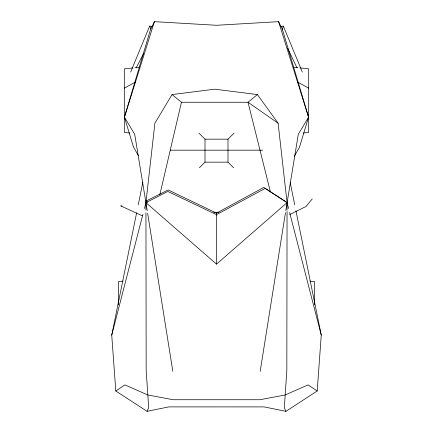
<?xml version="1.0" encoding="UTF-8"?>
<svg xmlns="http://www.w3.org/2000/svg" width="433" height="433" viewBox="0 0 433 433"><rect width="100%" height="100%" fill="white"/><g stroke="black" fill="none" stroke-linecap="round" stroke-linejoin="round"><path stroke-width="0.65" d="M287.057 211.439L286.83 370.35L284.324 407.68L285.926 411.35L317.2 390.961L321.264 335.099L295.95 210.784M287.057 210.086L287.068 202.644L278.116 123.226L257.402 94.578L214.719 89.182L172.042 94.578L154.884 123.226L145.932 202.644L145.943 210.086M216.44 215.147L216.5 213.139L263.805 187.392L285.71 201.632M260.173 371.368L285.477 212.652M285.796 210.649L298.299 134.268L308.577 117.202L282.343 29.217L278.576 21.65L216.5 25.287L154.424 21.65L150.657 29.043L124.423 117.202L133.516 147.09L138.436 155.75M285.926 411.35L264.152 406.901L168.848 406.89L147.074 411.323L115.8 390.988L111.736 335.099L136.633 212.765M138.251 204.831L142.825 182.347M159.853 194.623L181.443 102.264L172.042 94.578M111.736 335.099L142.895 214.389M144.416 208.517L145.932 202.644L134.701 134.268L124.423 117.202L154.424 21.65M282.267 29.92L283.328 26.077L280.681 26.521M130.652 72.089L149.672 26.077L152.319 26.521M147.074 411.323L148.676 407.653L146.17 370.35L145.943 212.787M136.141 67.9L143.626 53.546M294.229 156.4L299.484 147.204L308.577 117.202L278.576 21.65M312.247 198.958L305.969 206.509L289.737 214.541M199.402 167.755L205.004 162.153L205.004 139.161L198.931 133.088M205.004 139.161L227.996 139.161L234.069 133.088M145.932 202.644L216.5 264.135L287.068 202.644L265.164 188.409L216.5 214.66L167.836 191.451L145.932 202.644L147.204 210.649M257.402 94.578L248.017 102.264L181.443 102.264M115.8 390.988L124.942 384.915L147.81 394.966L173.097 399.735L259.903 399.735L285.19 394.966L308.058 384.888L317.2 390.961M124.309 88.153L135.594 82.005M307.506 114.864L308.691 114.28M132.996 67.911L124.309 68.874L124.309 132.422L129.651 133.012M134.999 67.689L139.68 67.175M303.349 133.012L308.691 132.422L308.691 68.874L300.004 67.911M123.064 281.131L118.377 281.618L118.377 304.919M170.342 150.17L262.658 150.17M205.004 162.153L227.996 162.153L233.598 167.755M213.593 212.305L218.979 212.305M122.009 206.011L120.753 205.886L142.24 215.769M309.936 281.131L314.623 281.618L314.623 304.919M293.32 67.175L298.001 67.689M216.5 213.139L168.15 189.935L146.154 201.026L147.685 202.352M297.406 82.005L308.691 88.153M278.116 123.226L248.017 102.264L270.441 192.003M287.712 48.382L297.006 67.835M149.672 26.077L151.079 29.054M283.328 26.077L302.348 72.089M287.068 202.644L288.584 208.517M289.596 212.435L321.264 335.099M290.159 182.353L294.738 204.836M147.631 213.317L172.827 371.368M227.996 139.161L227.996 162.153M216.5 214.66L216.5 264.135"/></g></svg>
